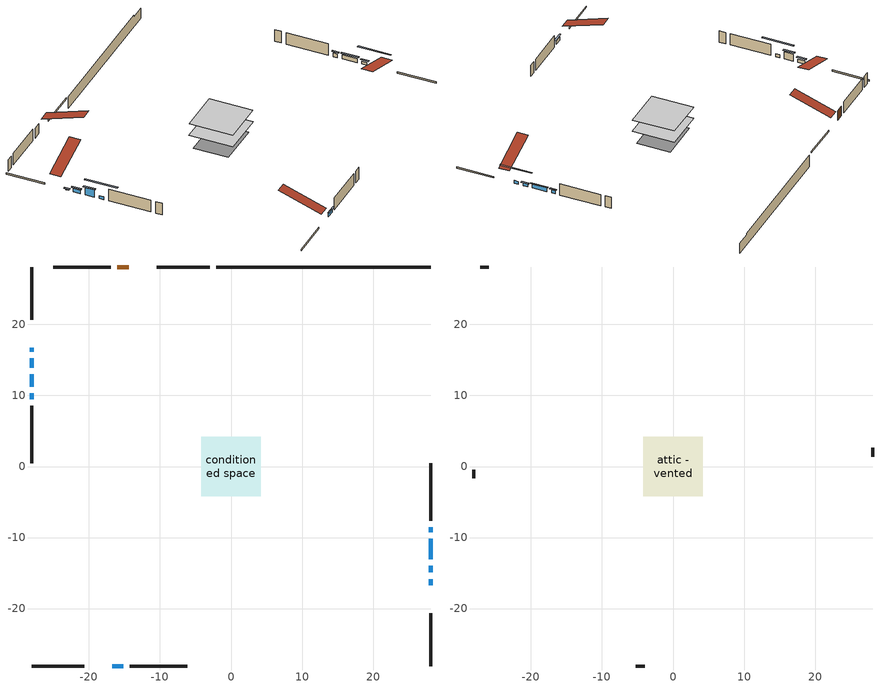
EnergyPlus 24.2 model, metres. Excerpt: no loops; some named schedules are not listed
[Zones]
conditioned space
 floor outside (Floor1 construction): -1.46,-1.46 -1.46,1.46 1.46,1.46 1.46,-1.46 z0.92
 floor adiabatic (AdiabaticFloorConstruction): -4.18,-4.18 -4.18,4.18 4.18,4.18 4.18,-4.18 z0.92
 floor foundation (Slab1 construction): -4.22,-3.33 -4.22,3.33 4.22,3.33 4.22,-3.33 z-1.52
 wall outside (RimJoist1 construction): -3.02,28.08 -10.42,28.08 / -28.08,-28.08 -20.69,-28.08 / -28.08,28.08 -28.08,20.69 / 28.08,-28.08 28.08,-20.69 z0.92:1.22
 wall outside (AdiabaticWallConstruction 1): -14.42,28.08 -16,28.08 z0.92:2.95
 wall outside (AdiabaticWallConstruction): -28.08,16.69 -28.08,16.17 z0.92:1.08; 28.08,-16.68 28.08,-15.84 / -28.08,10.32 -28.08,9.48 z0.92:1.53; -16.68,-28.08 -15.16,-28.08 / -28.08,15.25 -28.08,13.93 / 28.08,-9.27 28.08,-8.53 z0.92:1.66; 28.08,-14.92 28.08,-13.97 z0.92:1.48; -28.08,13 -28.08,11.24 z0.92:2.44; 28.08,-13.05 28.08,-10.2 z0.92:1.73
 wall outside (Wall1 construction): -16.93,28.08 -24.99,28.08 / -14.23,-28.08 -6.17,-28.08 / -28.08,8.55 -28.08,0.49 / 28.08,-7.6 28.08,0.45 z0.92:3.36
 wall foundation (FoundationWall1 construction): -2.1,28.08,-1.52 -2.1,28.08,0.92 25.06,28.08,0.92 25.06,28.08,0.58 28.08,28.08,0.58 28.08,28.08,-1.52
 window (WindowConstruction 6): -28.08,16.68 -28.08,16.18 z0.92:1.07
 window (WindowConstruction 8): 28.08,-16.68 28.08,-15.84 z0.92:1.53
 window (WindowConstruction): -16.68,-28.08 -15.16,-28.08 z0.92:1.66
 window (WindowConstruction 1): 28.08,-14.91 28.08,-13.98 z0.92:1.48
 window (WindowConstruction 2): -28.08,15.25 -28.08,13.93 z0.92:1.66
 window (WindowConstruction 3): -28.08,13 -28.08,11.25 z0.92:2.44
 window (WindowConstruction 4): 28.08,-13.05 28.08,-10.2 z0.92:1.73
 window (WindowConstruction 5): 28.08,-9.27 28.08,-8.53 z0.92:1.66
 window (WindowConstruction 7): -28.08,10.32 -28.08,9.48 z0.92:1.53
 door (Door): -14.42,28.08 -16,28.08 z0.92:2.95
 ceiling adiabatic (AdiabaticFloorConstruction): 4.18,-4.18 4.18,4.18 -4.18,4.18 -4.18,-4.18 z0.92
attic - vented
 floor to conditioned space (Floor2 construction Reversed): -4.18,-4.18 -4.18,4.18 4.18,4.18 4.18,-4.18 z3.36
 wall outside (Wall2 construction): -25.92,28.08 -27.15,28.08 / -5.24,-28.08 -4.01,-28.08 / -28.08,-0.44 -28.08,-1.67 / 28.08,1.38 28.08,2.62 z0.92:3.36
 roof outside (Roof1 construction): -13.49,28.08,3.36 -13.49,19.94,6.07 -11.35,19.94,6.07 -11.35,28.08,3.36; -17.61,-28.08,3.36 -17.61,-19.94,6.07 -19.76,-19.94,6.07 -19.76,-28.08,3.36; -28.08,17.61,3.36 -19.94,17.61,6.07 -19.94,19.76,6.07 -28.08,19.76,3.36; 28.08,-17.61,3.36 19.94,-17.61,6.07 19.94,-19.76,6.07 28.08,-19.76,3.36
shading: -28.08,15.88 -28.08,16.98 -28.38,16.98 -28.38,15.88 z1.37; 28.08,-13.1 28.08,-19.42 28.38,-19.42 28.38,-13.1 z4.27; -14.86,-28.08 -16.98,-28.08 -16.98,-28.38 -14.86,-28.38 z1.96; 28.08,-13.68 28.08,-15.21 28.38,-15.21 28.38,-13.68 z1.78; -28.08,13.63 -28.08,15.55 -28.38,15.55 -28.38,13.63 z1.96; -28.08,10.95 -28.08,13.3 -28.38,13.3 -28.38,10.95 z2.74; 28.08,-9.9 28.08,-13.35 28.38,-13.35 28.38,-9.9 z2.03; 28.08,-8.23 28.08,-9.57 28.38,-9.57 28.38,-8.23 z1.96; -28.08,6.74 -28.08,13.06 -28.38,13.06 -28.38,6.74 z4.27
[Building]
Building 1: Terrain=Suburbs
[Site:Location]
Cold Lake AP_AB: Latitude {deg}=54.42; Longitude {deg}=-110.23; Time Zone {hr}=-7; Elevation {m}=541; Keep Site Location Information=Yes
[Site:GroundTemperature:Shallow]
-2.84258, -5.28083, -5.47609, -4.31902, 0.325987, 4.94935, 8.95756, 11.4967, 11.7124, 9.64724, 5.74124, 1.25971
[Site:WaterMainsTemperature]
Calculation Method=Schedule; Temperature Schedule=mains temperature schedule
[Material] Roughness=Rough; Thermal Absorptance=0.9
Name | Thickness {m} | Conductivity {W/m-K} | Density {kg/m3} | Specific Heat {J/kg-K} | Solar Absorptance | Visible Absorptance
asphalt or fiberglass shingles | 0.00635 | 0.162714 | 1121.4 | 1465.45 | 0.4 | 0.4
ceiling loosefill ins | 0.254 | 0.0480833 | 16.02 | 1046.75 | 0.7 | 0.7
ceiling stud and cavity | 0.1397 | 0.129213 | 65.682 | 1177.47 | 0.7 | 0.7
concrete 4.0 in. | 0.1016 | 1.803125 | 2242.8 | 837.4 | 0.7 | 0.7
concrete 8.0 in. | 0.2032 | 1.803125 | 2242.8 | 837.4 | 0.7 | 0.7
door material | 0.04445 | 0.0451087 | 512.64 | 1214.23 | 0.7 | 0.7
floor covering | 0.0127 | 0.0433444 | 54.468 | 1339.84 | 0.6 | 0.6
floor rigid ins; wall rigid ins | 0.512978 | 0.029427 | 32.04 | 1214.23 | 0.7 | 0.7
floor stud and cavity | 0.1397 | 0.35546 | 92.3553 | 1139.71 | 0.7 | 0.7
floor stud and cavity 1 | 0.1397 | 1.75129 | 37.0049 | 1207.88 | 0.7 | 0.7
furniture material conditioned space 1 | 0.1524 | 0.115458 | 640.8 | 1214.23 | 0.6 | 0.6
gypsum board | 0.0127 | 0.160291 | 801 | 837.4 | 0.6 | 0.6
osb sheathing 0.5 in. | 0.0127 | 0.115458 | 512.64 | 1214.23 | 0.7 | 0.7
osb sheathing 0.75 in. | 0.01905 | 0.115458 | 512.64 | 1214.23 | 0.7 | 0.7
osb sheathing 2.0 in. | 0.0508 | 0.115458 | 512.64 | 1214.23 | 0.7 | 0.7
rim joist stud and cavity | 0.0508 | 0.0443451 | 125.044 | 1163.47 | 0.6 | 0.6
slab rigid ins | 0.000517642 | 0.029427 | 32.04 | 1214.23 | 0.7 | 0.7
wall stud and cavity | 0.1397 | 0.10707 | 139.0536 | 1170.24 | 0.7 | 0.7
wall stud and cavity 1 | 0.0889 | 6.9971 | 50.32683 | 1063.81 | 0.6 | 0.6
wall stud and cavity 2 | 0.0889 | 0.380278 | 52.3479 | 1209.89 | 0.7 | 0.7
wall stud and cavity 3 | 0.0889 | 0.391764 | 83.0341 | 1211.67 | 0.7 | 0.7
wood siding | 0.0254 | 0.102417 | 544.68 | 1172.36 | 0.4 | 0.4
wood siding 1 | 0.00254 | 0.102417 | 544.68 | 1172.36 | 0.4 | 0.4
wood siding 2; wood siding 3; wood siding 4 | 0.0254 | 0.102417 | 544.68 | 1172.36 | 0.7 | 0.7
[WindowMaterial:SimpleGlazingSystem]
Name | U-Factor {W/m2-K} | Solar Heat Gain Coefficient
WindowMaterial | 1.86749 | 0.36
WindowMaterial 1 | 5.402617 | 0.61
WindowMaterial 2 | 1.89191 | 0.35
WindowMaterial 3 | 1.72838 | 0.41
WindowMaterial 4 | 1.85841 | 0.36
WindowMaterial 5 | 3.0559 | 0.45
WindowMaterial 6 | 2.60791 | 0.31
WindowMaterial 7 | 2.99912 | 0.5
[Construction]
AdiabaticFloorConstruction: floor stud and cavity 1, floor rigid ins, osb sheathing 0.75 in., floor covering
AdiabaticWallConstruction: wood siding 3, wall rigid ins, wall stud and cavity 2, gypsum board
AdiabaticWallConstruction 1: wood siding 4, wall rigid ins, wall stud and cavity 2, gypsum board
Door: door material
Floor1 construction: floor stud and cavity, osb sheathing 0.75 in., floor covering
Floor2 construction Reversed: gypsum board, ceiling stud and cavity, ceiling loosefill ins
FoundationWall1 construction: concrete 8.0 in.
furniture construction conditioned space 1: furniture material conditioned space 1
PartitionWallConstruction: gypsum board, wall stud and cavity 3, gypsum board
RimJoist1 construction: wood siding 2, osb sheathing 2.0 in., rim joist stud and cavity
Roof1 construction: asphalt or fiberglass shingles
Slab1 construction: slab rigid ins, concrete 4.0 in.
Wall1 construction: wood siding, osb sheathing 0.5 in., wall stud and cavity, gypsum board
Wall2 construction: wood siding 1, wall stud and cavity 1
WindowConstruction: WindowMaterial
WindowConstruction 1: WindowMaterial 1
WindowConstruction 2: WindowMaterial 2
WindowConstruction 3: WindowMaterial 3
WindowConstruction 4: WindowMaterial 4
WindowConstruction 5: WindowMaterial 5
WindowConstruction 6: WindowMaterial 6
WindowConstruction 7; WindowConstruction 8: WindowMaterial 7
[Zone] Multiplier=1; Part of Total Floor Area=Yes
Name | Volume {m3}
attic - vented | 30.7745
conditioned space | 324.3
[Space]
Name | Zone | Volume {m3}
attic - vented 1 | attic - vented | 30.7745
conditioned space 1 | conditioned space | 324.3
[ZoneInfiltration:EffectiveLeakageArea]
infil attic - vented 1: Zone or Space=attic - vented 1; Schedule=Always On Discrete; Effective Air Leakage Area {cm2}=2579.45; Stack Coefficient=0.000358264; Wind Coefficient=1.27886e-05
[ZoneMixing]
whole house fan mix: Zone or Space=attic - vented; Schedule=Always On Continuous; Design Flow Rate Calculation Method=Flow/Zone; Design Flow Rate {m3/s}=0; Source Zone or Space=conditioned space
[SurfaceProperty:ExposedFoundationPerimeter]
Slab1: Exposed Perimeter Calculation Method=TotalExposedPerimeter; Total Exposed Perimeter {m}=30.175
[InternalMass] Zone or ZoneList=conditioned space; Space or SpaceList=conditioned space 1
Name | Construction | Surface Area {m2}
furniture mass conditioned space 1 | furniture construction conditioned space 1 | 53.824
partition wall mass | PartitionWallConstruction | 134.56
[Lights]
interior lighting: Zone or ZoneList or Space or SpaceList=conditioned space 1; Schedule=interior lighting schedule; Design Level Calculation Method=LightingLevel; Lighting Level {W}=343.2; Return Air Fraction=0; Fraction Radiant=0.6; Fraction Visible=0.2; Fraction Replaceable=1
[People]
occupants: Zone or ZoneList or Space or SpaceList=conditioned space 1; Number of People Schedule=occupants schedule; Number of People Calculation Method=People; Number of People=3; Fraction Radiant=0.314171; Sensible Heat Fraction=0.56303; Activity Level Schedule=occupants activity schedule; Carbon Dioxide Generation Rate {m3/s-W}=0; Enable ASHRAE 55 Comfort Warnings=No; Mean Radiant Temperature Calculation Type=EnclosureAveraged
[ElectricEquipment] Zone or ZoneList or Space or SpaceList=conditioned space 1; Design Level Calculation Method=EquipmentLevel
Name | Schedule | Design Level {W} | Fraction Latent | Fraction Radiant | Fraction Lost
clothes dryer | clothes dryer schedule | 140.772 | 0.015 | 0.081 | 0.85
clothes washer | clothes washer schedule | 32.1985 | 0.03 | 0.162 | 0.7
cooking range | cooking range schedule | 215.147 | 0.08 | 0.432 | 0.2
dishwasher | dishwasher schedule | 66.8632 | 0.3 | 0.18 | 0.4
fridge | fridge schedule | 72.9452 | 0 | 0.6 | 0
mech vent house fan | mech vent house fan schedule | 0 | 0 | 0 | 1
mech vent house fan cfis | mech vent house fan cfis schedule | 0 | 0 | 0 | 0
misc plug loads | misc plug loads schedule | 494.7 | 0.045 | 0.513 | 0.1
whole house fan | Always On Discrete | 0 | 0 | 0 | 1
[OtherEquipment] Zone or ZoneList or Space or SpaceList=conditioned space 1; Design Level Calculation Method=EquipmentLevel
Name | Fuel Type | Schedule | Design Level {W} | Fraction Latent | Fraction Radiant | Fraction Lost
clothes dryer 1 | Electricity | clothes dryer schedule | 0 | 0.015 | 0.081 | 0.85
cooking range 1 | Electricity | cooking range schedule | 0 | 0.08 | 0.432 | 0.2
general water use latent | None | general water use schedule | 62.594 | 1 | 0 | 0
general water use sensible | None | general water use schedule | -61.6891 | 0 | 0.6 | 0
mech vent house fan latent load | None | Always On Discrete | 0 | 1 | 0 | 0
mech vent house fan sensible load | None | Always On Discrete | 0 | 0 | 0 | 0
water heater energy adjustment1 | NaturalGas | Always On Discrete | 0.01 | 0 | 0 | 1
[ZoneInfiltration:DesignFlowRate] Zone or ZoneList or Space or SpaceList=conditioned space 1; Schedule=Always On Discrete; Design Flow Rate Calculation Method=Flow/Zone; Design Flow Rate {m3/s}=0
infil flow; natural vent flow; whole house fan flow
[AvailabilityManager:Scheduled]
furnace airloop Availability Manager: Schedule=Always On Discrete
[Foundation:Kiva]
Foundation Kiva 1: Initial Indoor Air Temperature {C}=18; Wall Height Above Grade {m}=0.919978; Wall Depth Below Slab {m}=0.2032
[Foundation:Kiva:Settings]
Soil Conductivity {W/m-K}=0.849921; Soil Density {kg/m3}=1842.3; Soil Specific Heat {J/kg-K}=418.7; Ground Solar Absorptivity=0.9; Ground Thermal Absorptivity=0.9; Ground Surface Roughness {m}=0.03; Far-Field Width {m}=40; Deep-Ground Boundary Condition=ZeroFlux; Deep-Ground Depth {m}=40; Minimum Cell Dimension {m}=0.2; Maximum Cell Growth Coefficient=3; Simulation Timestep=Timestep
[Exterior:Lights]
exterior lighting: Schedule=exterior lighting schedule; Design Level {W}=75.6
[EnergyManagementSystem:GlobalVariable]
furnace_airloop_Fan_RTF
infil_program_Qfan
infil_program_Qinf
natural_vent_program_Qnv
natural_vent_program_Qwhf
[EnergyManagementSystem:Sensor]
Name | Output:Variable or Output:Meter Index Key | Output:Variable or Output:Meter
airflow_gain | infil flow | Infiltration Sensible Heat Gain Energy
airflow_gain_1 | natural vent flow | Infiltration Sensible Heat Gain Energy
airflow_gain_2 | whole house fan flow | Infiltration Sensible Heat Gain Energy
airflow_loss | infil flow | Infiltration Sensible Heat Loss Energy
airflow_loss_1 | natural vent flow | Infiltration Sensible Heat Loss Energy
airflow_loss_2 | whole house fan flow | Infiltration Sensible Heat Loss Energy
clg_load_cond |  | Cooling:EnergyTransfer:Zone:CONDITIONED SPACE
clg_sp_s; clg_sp_s_1 | cooling setpoint | Schedule Value
clothes_dryer_exhaust_0_sch_s | clothes dryer exhaust 0 schedule | Schedule Value
cool_season | cooling season schedule | Schedule Value
htg_load_cond |  | Heating:EnergyTransfer:Zone:CONDITIONED SPACE
htg_sp_s; htg_sp_s_1 | heating setpoint | Schedule Value
ig_ee_conv | clothes dryer | Electric Equipment Convective Heating Energy
ig_ee_conv_2 | cooking range | Electric Equipment Convective Heating Energy
ig_ee_conv_4 | fridge | Electric Equipment Convective Heating Energy
ig_ee_conv_5 | misc plug loads | Electric Equipment Convective Heating Energy
ig_ee_conv_6 | whole house fan | Electric Equipment Convective Heating Energy
ig_ee_rad | clothes dryer | Electric Equipment Radiant Heating Energy
ig_ee_rad_2 | cooking range | Electric Equipment Radiant Heating Energy
ig_ee_rad_4 | fridge | Electric Equipment Radiant Heating Energy
ig_ee_rad_5 | misc plug loads | Electric Equipment Radiant Heating Energy
ig_ee_rad_6 | whole house fan | Electric Equipment Radiant Heating Energy
ig_lgt_conv | interior lighting | Lights Convective Heating Energy
ig_lgt_rad | interior lighting | Lights Radiant Heating Energy
ig_lgt_vis | interior lighting | Lights Visible Radiation Heating Energy
ig_oe_conv | clothes dryer 1 | Other Equipment Convective Heating Energy
ig_oe_conv_1 | cooking range 1 | Other Equipment Convective Heating Energy
ig_oe_conv_2 | general water use latent | Other Equipment Convective Heating Energy
ig_oe_conv_3 | general water use sensible | Other Equipment Convective Heating Energy
ig_oe_conv_4 | water heater energy adjustment1 | Other Equipment Convective Heating Energy
ig_oe_rad | clothes dryer 1 | Other Equipment Radiant Heating Energy
ig_oe_rad_1 | cooking range 1 | Other Equipment Radiant Heating Energy
ig_oe_rad_2 | general water use latent | Other Equipment Radiant Heating Energy
ig_oe_rad_3 | general water use sensible | Other Equipment Radiant Heating Energy
ig_oe_rad_4 | water heater energy adjustment1 | Other Equipment Radiant Heating Energy
ig_ppl_conv | occupants | People Convective Heating Energy
ig_ppl_rad | occupants | People Radiant Heating Energy
im_conv | furniture mass conditioned space 1 | Surface Inside Face Convection Heat Gain Energy
im_conv_1 | partition wall mass | Surface Inside Face Convection Heat Gain Energy
im_ig | furniture mass conditioned space 1 | Surface Inside Face Internal Gains Radiation Heat Gain Energy
im_ig_1 | partition wall mass | Surface Inside Face Internal Gains Radiation Heat Gain Energy
im_lgt | furniture mass conditioned space 1 | Surface Inside Face Lights Radiation Heat Gain Energy
im_lgt_1 | partition wall mass | Surface Inside Face Lights Radiation Heat Gain Energy
im_sol | furniture mass conditioned space 1 | Surface Inside Face Solar Radiation Heat Gain Energy
im_sol_1 | partition wall mass | Surface Inside Face Solar Radiation Heat Gain Energy
im_surf | furniture mass conditioned space 1 | Surface Inside Face Net Surface Thermal Radiation Heat Gain Energy
im_surf_1 | partition wall mass | Surface Inside Face Net Surface Thermal Radiation Heat Gain Energy
mv_conv | mech vent house fan | Electric Equipment Convective Heating Energy
mv_conv_1 | mech vent house fan cfis | Electric Equipment Convective Heating Energy
mv_conv_2 | mech vent house fan latent load | Other Equipment Convective Heating Energy
mv_conv_3 | mech vent house fan sensible load | Other Equipment Convective Heating Energy
mv_rad | mech vent house fan | Electric Equipment Radiant Heating Energy
mv_rad_1 | mech vent house fan cfis | Electric Equipment Radiant Heating Energy
mv_rad_2 | mech vent house fan latent load | Other Equipment Radiant Heating Energy
mv_rad_3 | mech vent house fan sensible load | Other Equipment Radiant Heating Energy
natural_vent_s | natural vent schedule | Schedule Value
out_pb_s |  | Site Outdoor Air Barometric Pressure
out_wt_s |  | Site Outdoor Air Humidity Ratio
site_vw_s |  | Site Wind Speed
ss_back_out | Window1 | Surface Window Shortwave from Zone Back Out Window Heat Transfer Rate
ss_back_out_1 | Window10 | Surface Window Shortwave from Zone Back Out Window Heat Transfer Rate
ss_back_out_2 | Window2 | Surface Window Shortwave from Zone Back Out Window Heat Transfer Rate
ss_back_out_3 | Window3 | Surface Window Shortwave from Zone Back Out Window Heat Transfer Rate
ss_back_out_4 | Window4 | Surface Window Shortwave from Zone Back Out Window Heat Transfer Rate
ss_back_out_5 | Window5 | Surface Window Shortwave from Zone Back Out Window Heat Transfer Rate
ss_back_out_6 | Window6 | Surface Window Shortwave from Zone Back Out Window Heat Transfer Rate
ss_back_out_7 | Window8 | Surface Window Shortwave from Zone Back Out Window Heat Transfer Rate
ss_back_out_8 | Window9 | Surface Window Shortwave from Zone Back Out Window Heat Transfer Rate
ss_conv | Door1 | Surface Inside Face Convection Heat Gain Energy
ss_conv_1 | Window1 | Surface Inside Face Convection Heat Gain Energy
ss_conv_2 | Window10 | Surface Inside Face Convection Heat Gain Energy
ss_conv_3 | Window2 | Surface Inside Face Convection Heat Gain Energy
ss_conv_4 | Window3 | Surface Inside Face Convection Heat Gain Energy
ss_conv_5 | Window4 | Surface Inside Face Convection Heat Gain Energy
ss_conv_6 | Window5 | Surface Inside Face Convection Heat Gain Energy
ss_conv_7 | Window6 | Surface Inside Face Convection Heat Gain Energy
ss_conv_8 | Window8 | Surface Inside Face Convection Heat Gain Energy
ss_conv_9 | Window9 | Surface Inside Face Convection Heat Gain Energy
ss_ig | Door1 | Surface Inside Face Internal Gains Radiation Heat Gain Energy
ss_ig_1 | Window1 | Surface Inside Face Internal Gains Radiation Heat Gain Energy
ss_ig_2 | Window10 | Surface Inside Face Internal Gains Radiation Heat Gain Energy
ss_ig_3 | Window2 | Surface Inside Face Internal Gains Radiation Heat Gain Energy
ss_ig_4 | Window3 | Surface Inside Face Internal Gains Radiation Heat Gain Energy
ss_ig_5 | Window4 | Surface Inside Face Internal Gains Radiation Heat Gain Energy
ss_ig_6 | Window5 | Surface Inside Face Internal Gains Radiation Heat Gain Energy
ss_ig_7 | Window6 | Surface Inside Face Internal Gains Radiation Heat Gain Energy
ss_ig_8 | Window8 | Surface Inside Face Internal Gains Radiation Heat Gain Energy
ss_ig_9 | Window9 | Surface Inside Face Internal Gains Radiation Heat Gain Energy
ss_lgt | Door1 | Surface Inside Face Lights Radiation Heat Gain Energy
ss_sol | Door1 | Surface Inside Face Solar Radiation Heat Gain Energy
ss_surf | Door1 | Surface Inside Face Net Surface Thermal Radiation Heat Gain Energy
ss_surf_1 | Window1 | Surface Inside Face Net Surface Thermal Radiation Heat Gain Energy
ss_surf_2 | Window10 | Surface Inside Face Net Surface Thermal Radiation Heat Gain Energy
ss_surf_3 | Window2 | Surface Inside Face Net Surface Thermal Radiation Heat Gain Energy
ss_surf_4 | Window3 | Surface Inside Face Net Surface Thermal Radiation Heat Gain Energy
ss_surf_5 | Window4 | Surface Inside Face Net Surface Thermal Radiation Heat Gain Energy
ss_surf_6 | Window5 | Surface Inside Face Net Surface Thermal Radiation Heat Gain Energy
ss_surf_7 | Window6 | Surface Inside Face Net Surface Thermal Radiation Heat Gain Energy
ss_surf_8 | Window8 | Surface Inside Face Net Surface Thermal Radiation Heat Gain Energy
ss_surf_9 | Window9 | Surface Inside Face Net Surface Thermal Radiation Heat Gain Energy
ss_trans_in | Window1 | Surface Window Transmitted Solar Radiation Rate
ss_trans_in_1 | Window10 | Surface Window Transmitted Solar Radiation Rate
ss_trans_in_2 | Window2 | Surface Window Transmitted Solar Radiation Rate
ss_trans_in_3 | Window3 | Surface Window Transmitted Solar Radiation Rate
ss_trans_in_4 | Window4 | Surface Window Transmitted Solar Radiation Rate
ss_trans_in_5 | Window5 | Surface Window Transmitted Solar Radiation Rate
ss_trans_in_6 | Window6 | Surface Window Transmitted Solar Radiation Rate
ss_trans_in_7 | Window8 | Surface Window Transmitted Solar Radiation Rate
ss_trans_in_8 | Window9 | Surface Window Transmitted Solar Radiation Rate
ss_trans_out | Window1 | Surface Inside Face Initial Transmitted Diffuse Transmitted Out Window Solar Radiation Rate
ss_trans_out_1 | Window10 | Surface Inside Face Initial Transmitted Diffuse Transmitted Out Window Solar Radiation Rate
ss_trans_out_2 | Window2 | Surface Inside Face Initial Transmitted Diffuse Transmitted Out Window Solar Radiation Rate
ss_trans_out_3 | Window3 | Surface Inside Face Initial Transmitted Diffuse Transmitted Out Window Solar Radiation Rate
ss_trans_out_4 | Window4 | Surface Inside Face Initial Transmitted Diffuse Transmitted Out Window Solar Radiation Rate
ss_trans_out_5 | Window5 | Surface Inside Face Initial Transmitted Diffuse Transmitted Out Window Solar Radiation Rate
ss_trans_out_6 | Window6 | Surface Inside Face Initial Transmitted Diffuse Transmitted Out Window Solar Radiation Rate
ss_trans_out_7 | Window8 | Surface Inside Face Initial Transmitted Diffuse Transmitted Out Window Solar Radiation Rate
ss_trans_out_8 | Window9 | Surface Inside Face Initial Transmitted Diffuse Transmitted Out Window Solar Radiation Rate
s_conv | Floor1 | Surface Inside Face Convection Heat Gain Energy
s_conv_1 | Floor2 | Surface Inside Face Convection Heat Gain Energy
s_conv_10 | Wall1:0 | Surface Inside Face Convection Heat Gain Energy
s_conv_11 | Wall1:180 | Surface Inside Face Convection Heat Gain Energy
s_conv_12 | Wall1:270 | Surface Inside Face Convection Heat Gain Energy
s_conv_13 | Wall1:90 | Surface Inside Face Convection Heat Gain Energy
s_conv_2 | FoundationWall1 | Surface Inside Face Convection Heat Gain Energy
s_conv_3 | inferred conditioned ceiling | Surface Inside Face Convection Heat Gain Energy
s_conv_4 | inferred conditioned floor | Surface Inside Face Convection Heat Gain Energy
s_conv_5 | RimJoist1:0 | Surface Inside Face Convection Heat Gain Energy
s_conv_6 | RimJoist1:180 | Surface Inside Face Convection Heat Gain Energy
s_conv_7 | RimJoist1:270 | Surface Inside Face Convection Heat Gain Energy
s_conv_8 | RimJoist1:90 | Surface Inside Face Convection Heat Gain Energy
s_conv_9 | Slab1 | Surface Inside Face Convection Heat Gain Energy
s_ig | Floor1 | Surface Inside Face Internal Gains Radiation Heat Gain Energy
s_ig_1 | Floor2 | Surface Inside Face Internal Gains Radiation Heat Gain Energy
s_ig_10 | Wall1:0 | Surface Inside Face Internal Gains Radiation Heat Gain Energy
s_ig_11 | Wall1:180 | Surface Inside Face Internal Gains Radiation Heat Gain Energy
s_ig_12 | Wall1:270 | Surface Inside Face Internal Gains Radiation Heat Gain Energy
s_ig_13 | Wall1:90 | Surface Inside Face Internal Gains Radiation Heat Gain Energy
s_ig_2 | FoundationWall1 | Surface Inside Face Internal Gains Radiation Heat Gain Energy
s_ig_3 | inferred conditioned ceiling | Surface Inside Face Internal Gains Radiation Heat Gain Energy
s_ig_4 | inferred conditioned floor | Surface Inside Face Internal Gains Radiation Heat Gain Energy
s_ig_5 | RimJoist1:0 | Surface Inside Face Internal Gains Radiation Heat Gain Energy
s_ig_6 | RimJoist1:180 | Surface Inside Face Internal Gains Radiation Heat Gain Energy
s_ig_7 | RimJoist1:270 | Surface Inside Face Internal Gains Radiation Heat Gain Energy
s_ig_8 | RimJoist1:90 | Surface Inside Face Internal Gains Radiation Heat Gain Energy
s_ig_9 | Slab1 | Surface Inside Face Internal Gains Radiation Heat Gain Energy
s_lgt | Floor1 | Surface Inside Face Lights Radiation Heat Gain Energy
s_lgt_1 | Floor2 | Surface Inside Face Lights Radiation Heat Gain Energy
s_lgt_10 | Wall1:0 | Surface Inside Face Lights Radiation Heat Gain Energy
s_lgt_11 | Wall1:180 | Surface Inside Face Lights Radiation Heat Gain Energy
s_lgt_12 | Wall1:270 | Surface Inside Face Lights Radiation Heat Gain Energy
s_lgt_13 | Wall1:90 | Surface Inside Face Lights Radiation Heat Gain Energy
s_lgt_2 | FoundationWall1 | Surface Inside Face Lights Radiation Heat Gain Energy
s_lgt_3 | inferred conditioned ceiling | Surface Inside Face Lights Radiation Heat Gain Energy
s_lgt_4 | inferred conditioned floor | Surface Inside Face Lights Radiation Heat Gain Energy
s_lgt_5 | RimJoist1:0 | Surface Inside Face Lights Radiation Heat Gain Energy
s_lgt_6 | RimJoist1:180 | Surface Inside Face Lights Radiation Heat Gain Energy
s_lgt_7 | RimJoist1:270 | Surface Inside Face Lights Radiation Heat Gain Energy
s_lgt_8 | RimJoist1:90 | Surface Inside Face Lights Radiation Heat Gain Energy
s_lgt_9 | Slab1 | Surface Inside Face Lights Radiation Heat Gain Energy
s_sol | Floor1 | Surface Inside Face Solar Radiation Heat Gain Energy
s_sol_1 | Floor2 | Surface Inside Face Solar Radiation Heat Gain Energy
s_sol_10 | Wall1:0 | Surface Inside Face Solar Radiation Heat Gain Energy
s_sol_11 | Wall1:180 | Surface Inside Face Solar Radiation Heat Gain Energy
s_sol_12 | Wall1:270 | Surface Inside Face Solar Radiation Heat Gain Energy
